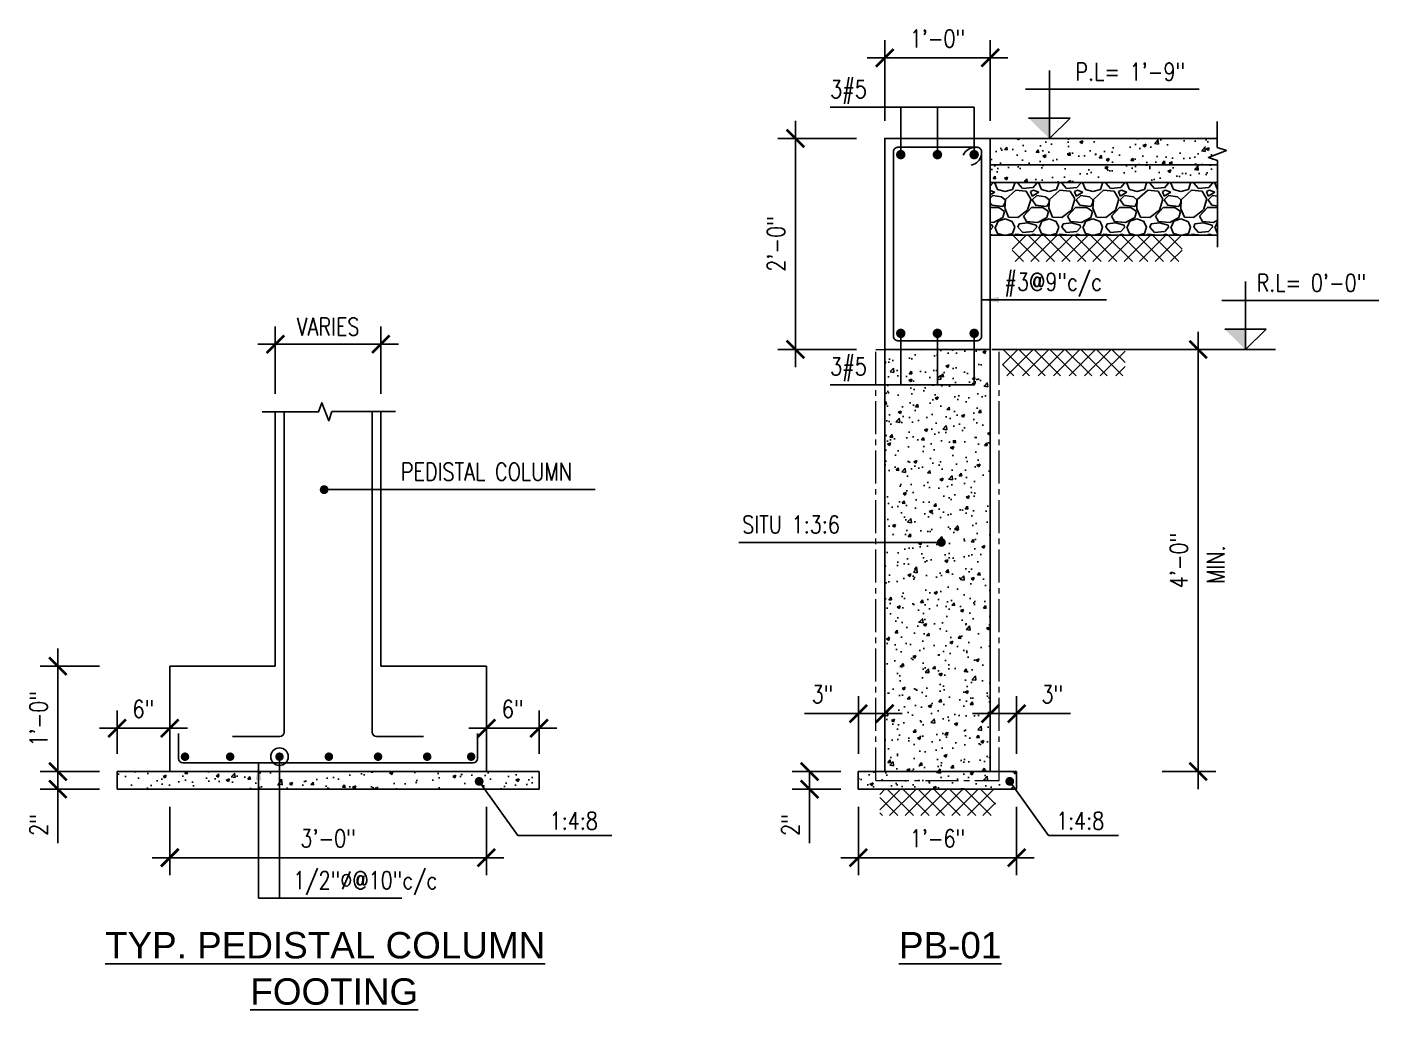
# Model space of a CAD drawing. Header units: inches. Extents: x 58342 to 61343, y 11242 to 14225.
# Drawn here: x 58342.4 to 58496.2, y 14074.5 to 14186.2 of the extents above; entities that cross this region are included whole.
import ezdxf

# ---------------------------------------------------------------- set-up
doc = ezdxf.new("R2010")
doc.units = ezdxf.units.IN
doc.header["$MEASUREMENT"] = 0
doc.header["$PDMODE"] = 3
doc.linetypes.add('CENTER2', pattern=[1.125, 0.75, -0.125, 0.125, -0.125])
for name, color, linetype in [('A-TEXT-P', 242, 'Continuous'), ('BOTT. BAR', 5, 'Continuous'), ('BREAK', 1, 'Continuous'), ('CC LINES', 2, 'Continuous'), ('DIM', 2, 'Continuous'), ('DOT', 2, 'Continuous'), ('H', 1, 'Continuous'), ('HATCH', 253, 'Continuous'), ('P-BEAM', 3, 'Continuous'), ('SEC', 3, 'Continuous'), ('TEXT2', 3, 'Continuous'), ('WALL', 3, 'Continuous')]:
    doc.layers.add(name, color=color, linetype=linetype)
doc.layers.add('GD', color=1, linetype='Continuous', lineweight=9)
doc.styles.add('16 scale', font='arial.ttf')
doc.styles.add('DIM 1_2 (A)', font='simplex.shx', dxfattribs={"width": 0.8})
doc.styles.add('DIM 3_8 (A)', font='simplex.shx', dxfattribs={"width": 0.8})
doc.dimstyles.new('DIM 1_2 (A)', dxfattribs={"dimtxt": 2, "dimasz": 2, "dimexe": 2, "dimexo": 2, "dimgap": 1, "dimtad": 1, "dimdec": 1, "dimzin": 3, "dimdsep": 46, "dimlunit": 4, "dimtxsty": 'DIM 1_2 (A)', "dimblk": 'ARCHTICK', "dimcen": 2, "dimdle": 2, "dimclrd": 2, "dimclre": 2, "dimclrt": 3, "dimadec": 0, "dimazin": 2, "dimtfac": 1, "dimtdec": 1, "dimtofl": 0, "dimtmove": 0, "dimatfit": 3, "dimfxl": 0, "dimtolj": 1, "dimtzin": 0, "dimlwd": -1, "dimlwe": -1, "dimarcsym": 0})

# ---------------------------------------------------------------- blocks, each defined once
blk = doc.blocks.new('_ARCHTICK')
at = {"color": 0, "linetype": 'ByBlock', "const_width": 0.15}
blk.add_lwpolyline([(-0.5, -0.5), (0.5, 0.5)], dxfattribs=at)
blk = doc.blocks.new('*D1098')
at = {"layer": 'DEFPOINTS', "color": 0, "transparency": 16777216}
for p in [(58431.43, 14101.56), (58436.97, 14101.56), (58436.97, 14099.56)]:
    blk.add_point(p, dxfattribs=at)
at = {"layer": 'DIM', "color": 2, "transparency": 16777216}
for p, q in [((58434.97, 14101.56), (58429.43, 14101.56)), ((58431.43, 14101.56), (58431.43, 14097.56)), ((58434.97, 14099.56), (58429.43, 14099.56)), ((58431.43, 14099.56), (58431.43, 14093.42))]:
    blk.add_line(p, q, dxfattribs=at)
at = {"layer": 'DIM', "color": 2, "transparency": 16777216, "xscale": 2, "yscale": 2, "zscale": 2}
for p, rotation in [((58431.43, 14101.56), 90), ((58431.43, 14099.56), 270)]:
    blk.add_blockref('_ARCHTICK', p, dxfattribs=dict(at, rotation=rotation))
at = {"layer": 'DIM', "color": 3, "transparency": 16777216, "insert": (58429.24, 14095.49), "char_height": 2, "attachment_point": 5, "rotation": 90, "style": 'DIM 1_2 (A)'}
blk.add_mtext('\\A1;2"', dxfattribs=at)
blk = doc.blocks.new('*D1095')
at = {"layer": 'DEFPOINTS', "color": 0, "transparency": 16777216}
for p in [(58450.14, 14149.56), (58475.61, 14149.56), (58469.52, 14101.56)]:
    blk.add_point(p, dxfattribs=at)
at = {"layer": 'DIM', "color": 2, "transparency": 16777216}
for p, q in [((58475.61, 14099.56), (58475.61, 14151.56)), ((58452.14, 14149.56), (58477.61, 14149.56)), ((58471.52, 14101.56), (58477.61, 14101.56))]:
    blk.add_line(p, q, dxfattribs=at)
at = {"layer": 'DIM', "color": 2, "transparency": 16777216, "xscale": 2, "yscale": 2, "zscale": 2}
for p, rotation in [((58475.61, 14149.56), 90), ((58475.61, 14101.56), 270)]:
    blk.add_blockref('_ARCHTICK', p, dxfattribs=dict(at, rotation=rotation))
at = {"layer": 'DIM', "color": 3, "transparency": 16777216, "insert": (58473.42, 14125.56), "char_height": 2, "attachment_point": 5, "rotation": 90, "style": 'DIM 1_2 (A)'}
blk.add_mtext('\\A1;4\'-0"', dxfattribs=at)
blk = doc.blocks.new('*D1099')
at = {"layer": 'DEFPOINTS', "color": 0, "transparency": 16777216}
for p in [(58436.97, 14108.15), (58436.97, 14101.56), (58439.97, 14101.56)]:
    blk.add_point(p, dxfattribs=at)
at = {"layer": 'DIM', "color": 2, "transparency": 16777216}
for p, q in [((58436.97, 14103.56), (58436.97, 14110.15)), ((58439.97, 14103.56), (58439.97, 14110.15)), ((58436.97, 14108.15), (58430.83, 14108.15)), ((58441.97, 14108.15), (58436.97, 14108.15))]:
    blk.add_line(p, q, dxfattribs=at)
at = {"layer": 'DIM', "color": 2, "transparency": 16777216, "xscale": 2, "yscale": 2, "zscale": 2, "rotation": 180}
blk.add_blockref('_ARCHTICK', (58436.97, 14108.15), dxfattribs=at)
at = {"layer": 'DIM', "color": 2, "transparency": 16777216, "xscale": 2, "yscale": 2, "zscale": 2}
blk.add_blockref('_ARCHTICK', (58439.97, 14108.15), dxfattribs=at)
at = {"layer": 'DIM', "color": 3, "transparency": 16777216, "insert": (58432.9, 14110.34), "char_height": 2, "attachment_point": 5, "style": 'DIM 1_2 (A)'}
blk.add_mtext('\\A1;3"', dxfattribs=at)
blk = doc.blocks.new('*D1100')
at = {"layer": 'DEFPOINTS', "color": 0, "transparency": 16777216}
for p in [(58454.97, 14108.15), (58451.97, 14101.56), (58454.97, 14101.56)]:
    blk.add_point(p, dxfattribs=at)
at = {"layer": 'DIM', "color": 2, "transparency": 16777216}
for p, q in [((58451.97, 14103.56), (58451.97, 14110.15)), ((58454.97, 14103.56), (58454.97, 14110.15)), ((58449.97, 14108.15), (58454.97, 14108.15)), ((58454.97, 14108.15), (58461.1, 14108.15))]:
    blk.add_line(p, q, dxfattribs=at)
at = {"layer": 'DIM', "color": 2, "transparency": 16777216, "xscale": 2, "yscale": 2, "zscale": 2, "rotation": 180}
blk.add_blockref('_ARCHTICK', (58451.97, 14108.15), dxfattribs=at)
at = {"layer": 'DIM', "color": 2, "transparency": 16777216, "xscale": 2, "yscale": 2, "zscale": 2}
blk.add_blockref('_ARCHTICK', (58454.97, 14108.15), dxfattribs=at)
at = {"layer": 'DIM', "color": 3, "transparency": 16777216, "insert": (58459.03, 14110.34), "char_height": 2, "attachment_point": 5, "style": 'DIM 1_2 (A)'}
blk.add_mtext('\\A1;3"', dxfattribs=at)
blk = doc.blocks.new('*D1097')
at = {"layer": 'DEFPOINTS', "color": 0, "transparency": 16777216}
for p in [(58439.97, 14182.73), (58439.97, 14173.56), (58451.97, 14173.56)]:
    blk.add_point(p, dxfattribs=at)
at = {"layer": 'DIM', "color": 2, "transparency": 16777216}
for p, q in [((58439.97, 14175.56), (58439.97, 14184.73)), ((58451.97, 14175.56), (58451.97, 14184.73)), ((58453.97, 14182.73), (58437.97, 14182.73))]:
    blk.add_line(p, q, dxfattribs=at)
at = {"layer": 'DIM', "color": 2, "transparency": 16777216, "xscale": 2, "yscale": 2, "zscale": 2, "rotation": 180}
blk.add_blockref('_ARCHTICK', (58439.97, 14182.73), dxfattribs=at)
at = {"layer": 'DIM', "color": 2, "transparency": 16777216, "xscale": 2, "yscale": 2, "zscale": 2}
blk.add_blockref('_ARCHTICK', (58451.97, 14182.73), dxfattribs=at)
at = {"layer": 'DIM', "color": 3, "transparency": 16777216, "insert": (58445.97, 14184.92), "char_height": 2, "attachment_point": 5, "style": 'DIM 1_2 (A)'}
blk.add_mtext('\\A1;1\'-0"', dxfattribs=at)
blk = doc.blocks.new('*D1094')
at = {"layer": 'DEFPOINTS', "color": 0, "transparency": 16777216}
for p in [(58438.76, 14173.56), (58429.81, 14149.56), (58438.76, 14149.56)]:
    blk.add_point(p, dxfattribs=at)
at = {"layer": 'DIM', "color": 2, "transparency": 16777216}
for p, q in [((58429.81, 14175.56), (58429.81, 14147.56)), ((58436.76, 14173.56), (58427.81, 14173.56)), ((58436.76, 14149.56), (58427.81, 14149.56))]:
    blk.add_line(p, q, dxfattribs=at)
at = {"layer": 'DIM', "color": 2, "transparency": 16777216, "xscale": 2, "yscale": 2, "zscale": 2}
for p, rotation in [((58429.81, 14173.56), 90), ((58429.81, 14149.56), 270)]:
    blk.add_blockref('_ARCHTICK', p, dxfattribs=dict(at, rotation=rotation))
at = {"layer": 'DIM', "color": 3, "transparency": 16777216, "insert": (58427.62, 14161.56), "char_height": 2, "attachment_point": 5, "rotation": 90, "style": 'DIM 1_2 (A)'}
blk.add_mtext('\\A1;2\'-0"', dxfattribs=at)
blk = doc.blocks.new('*D1096')
at = {"layer": 'DEFPOINTS', "color": 0, "transparency": 16777216}
for p in [(58436.97, 14099.56), (58454.97, 14099.56), (58454.97, 14091.77)]:
    blk.add_point(p, dxfattribs=at)
at = {"layer": 'DIM', "color": 2, "transparency": 16777216}
for p, q in [((58436.97, 14097.56), (58436.97, 14089.77)), ((58454.97, 14097.56), (58454.97, 14089.77)), ((58434.97, 14091.77), (58456.97, 14091.77))]:
    blk.add_line(p, q, dxfattribs=at)
at = {"layer": 'DIM', "color": 2, "transparency": 16777216, "xscale": 2, "yscale": 2, "zscale": 2, "rotation": 180}
blk.add_blockref('_ARCHTICK', (58436.97, 14091.77), dxfattribs=at)
at = {"layer": 'DIM', "color": 2, "transparency": 16777216, "xscale": 2, "yscale": 2, "zscale": 2}
blk.add_blockref('_ARCHTICK', (58454.97, 14091.77), dxfattribs=at)
at = {"layer": 'DIM', "color": 3, "transparency": 16777216, "insert": (58445.97, 14093.96), "char_height": 2, "attachment_point": 5, "style": 'DIM 1_2 (A)'}
blk.add_mtext('\\A1;1\'-6"', dxfattribs=at)
blk = doc.blocks.new('*D1120')
at = {"layer": 'DEFPOINTS', "color": 0, "transparency": 16777216}
for p in [(58345.94, 14101.56), (58352.67, 14101.56), (58352.67, 14099.56)]:
    blk.add_point(p, dxfattribs=at)
at = {"layer": 'DIM', "color": 2, "transparency": 16777216}
for p, q in [((58350.67, 14101.56), (58343.94, 14101.56)), ((58345.94, 14101.56), (58345.94, 14097.56)), ((58350.67, 14099.56), (58343.94, 14099.56)), ((58345.94, 14099.56), (58345.94, 14093.42))]:
    blk.add_line(p, q, dxfattribs=at)
at = {"layer": 'DIM', "color": 2, "transparency": 16777216, "xscale": 2, "yscale": 2, "zscale": 2}
for p, rotation in [((58345.94, 14101.56), 90), ((58345.94, 14099.56), 270)]:
    blk.add_blockref('_ARCHTICK', p, dxfattribs=dict(at, rotation=rotation))
at = {"layer": 'DIM', "color": 3, "transparency": 16777216, "insert": (58343.75, 14095.49), "char_height": 2, "attachment_point": 5, "rotation": 90, "style": 'DIM 1_2 (A)'}
blk.add_mtext('\\A1;2"', dxfattribs=at)
blk = doc.blocks.new('*D1116')
at = {"layer": 'DEFPOINTS', "color": 0, "transparency": 16777216}
for p in [(58345.94, 14113.56), (58352.67, 14113.56), (58352.67, 14101.56)]:
    blk.add_point(p, dxfattribs=at)
at = {"layer": 'DIM', "color": 2, "transparency": 16777216}
for p, q in [((58345.94, 14099.56), (58345.94, 14115.56)), ((58350.67, 14113.56), (58343.94, 14113.56)), ((58350.67, 14101.56), (58343.94, 14101.56))]:
    blk.add_line(p, q, dxfattribs=at)
at = {"layer": 'DIM', "color": 2, "transparency": 16777216, "xscale": 2, "yscale": 2, "zscale": 2}
for p, rotation in [((58345.94, 14113.56), 90), ((58345.94, 14101.56), 270)]:
    blk.add_blockref('_ARCHTICK', p, dxfattribs=dict(at, rotation=rotation))
at = {"layer": 'DIM', "color": 3, "transparency": 16777216, "insert": (58343.75, 14107.56), "char_height": 2, "attachment_point": 5, "rotation": 90, "style": 'DIM 1_2 (A)'}
blk.add_mtext('\\A1;1\'-0"', dxfattribs=at)
blk = doc.blocks.new('*D1117')
at = {"layer": 'DEFPOINTS', "color": 0, "transparency": 16777216}
for p in [(58370.67, 14150.16), (58370.67, 14142.5), (58382.67, 14142.5)]:
    blk.add_point(p, dxfattribs=at)
at = {"layer": 'DIM', "color": 2, "transparency": 16777216}
for p, q in [((58370.67, 14144.5), (58370.67, 14152.16)), ((58382.67, 14144.5), (58382.67, 14152.16)), ((58384.67, 14150.16), (58368.67, 14150.16))]:
    blk.add_line(p, q, dxfattribs=at)
at = {"layer": 'DIM', "color": 2, "transparency": 16777216, "xscale": 2, "yscale": 2, "zscale": 2, "rotation": 180}
blk.add_blockref('_ARCHTICK', (58370.67, 14150.16), dxfattribs=at)
at = {"layer": 'DIM', "color": 2, "transparency": 16777216, "xscale": 2, "yscale": 2, "zscale": 2}
blk.add_blockref('_ARCHTICK', (58382.67, 14150.16), dxfattribs=at)
at = {"layer": 'DIM', "color": 3, "transparency": 16777216, "insert": (58376.67, 14152.16), "char_height": 2, "attachment_point": 5, "style": 'DIM 1_2 (A)'}
blk.add_mtext('\\A1;VARIES', dxfattribs=at)
blk = doc.blocks.new('*D1118')
at = {"layer": 'DEFPOINTS', "color": 0, "transparency": 16777216}
for p in [(58352.67, 14106.49), (58352.67, 14101.56), (58358.67, 14101.56)]:
    blk.add_point(p, dxfattribs=at)
at = {"layer": 'DIM', "color": 2, "transparency": 16777216}
for p, q in [((58352.67, 14103.56), (58352.67, 14108.49)), ((58358.67, 14103.56), (58358.67, 14108.49)), ((58360.67, 14106.49), (58350.67, 14106.49))]:
    blk.add_line(p, q, dxfattribs=at)
at = {"layer": 'DIM', "color": 2, "transparency": 16777216, "xscale": 2, "yscale": 2, "zscale": 2, "rotation": 180}
blk.add_blockref('_ARCHTICK', (58352.67, 14106.49), dxfattribs=at)
at = {"layer": 'DIM', "color": 2, "transparency": 16777216, "xscale": 2, "yscale": 2, "zscale": 2}
blk.add_blockref('_ARCHTICK', (58358.67, 14106.49), dxfattribs=at)
at = {"layer": 'DIM', "color": 3, "transparency": 16777216, "insert": (58355.67, 14108.68), "char_height": 2, "attachment_point": 5, "style": 'DIM 1_2 (A)'}
blk.add_mtext('\\A1;6"', dxfattribs=at)
blk = doc.blocks.new('*D1119')
at = {"layer": 'DEFPOINTS', "color": 0, "transparency": 16777216}
for p in [(58400.67, 14106.49), (58394.67, 14101.56), (58400.67, 14101.56)]:
    blk.add_point(p, dxfattribs=at)
at = {"layer": 'DIM', "color": 2, "transparency": 16777216}
for p, q in [((58394.67, 14103.56), (58394.67, 14108.49)), ((58400.67, 14103.56), (58400.67, 14108.49)), ((58392.67, 14106.49), (58402.67, 14106.49))]:
    blk.add_line(p, q, dxfattribs=at)
at = {"layer": 'DIM', "color": 2, "transparency": 16777216, "xscale": 2, "yscale": 2, "zscale": 2, "rotation": 180}
blk.add_blockref('_ARCHTICK', (58394.67, 14106.49), dxfattribs=at)
at = {"layer": 'DIM', "color": 2, "transparency": 16777216, "xscale": 2, "yscale": 2, "zscale": 2}
blk.add_blockref('_ARCHTICK', (58400.67, 14106.49), dxfattribs=at)
at = {"layer": 'DIM', "color": 3, "transparency": 16777216, "insert": (58397.67, 14108.68), "char_height": 2, "attachment_point": 5, "style": 'DIM 1_2 (A)'}
blk.add_mtext('\\A1;6"', dxfattribs=at)
blk = doc.blocks.new('*D1121')
at = {"layer": 'DEFPOINTS', "color": 0, "transparency": 16777216}
for p in [(58358.67, 14099.56), (58394.67, 14099.56), (58394.67, 14091.77)]:
    blk.add_point(p, dxfattribs=at)
at = {"layer": 'DIM', "color": 2, "transparency": 16777216}
for p, q in [((58358.67, 14097.56), (58358.67, 14089.77)), ((58394.67, 14097.56), (58394.67, 14089.77)), ((58356.67, 14091.77), (58396.67, 14091.77))]:
    blk.add_line(p, q, dxfattribs=at)
at = {"layer": 'DIM', "color": 2, "transparency": 16777216, "xscale": 2, "yscale": 2, "zscale": 2, "rotation": 180}
blk.add_blockref('_ARCHTICK', (58358.67, 14091.77), dxfattribs=at)
at = {"layer": 'DIM', "color": 2, "transparency": 16777216, "xscale": 2, "yscale": 2, "zscale": 2}
blk.add_blockref('_ARCHTICK', (58394.67, 14091.77), dxfattribs=at)
at = {"layer": 'DIM', "color": 3, "transparency": 16777216, "insert": (58376.67, 14093.96), "char_height": 2, "attachment_point": 5, "style": 'DIM 1_2 (A)'}
blk.add_mtext('\\A1;3\'-0"', dxfattribs=at)

msp = doc.modelspace()

# ---------------------------------------------------------------- hatches: boundary and pattern name
at = {"layer": 'H'}
h = msp.add_hatch(dxfattribs=at)
h.set_pattern_fill('GRAVEL', color=256, scale=5, style=0)
h.set_pattern_definition([(228.0127875, (-140097.77797, 36153.43258), (-40, -45), [0.67268, -66.59544024]), (184.96974073, (-140098.22797, 36152.93258), (60, 5), [1.15434, -114.2796238]), (132.51044708, (-140099.37797, 36152.83258), (50, -55), [0.81394, -80.58016298]), (267.273689, (-140101.32797, 36151.58258), (5, 100), [1.05119, -104.06779021]), (292.83365418, (-140101.37797, 36150.53258), (-25, 60), [1.030775, -102.04686564]), (357.273689, (-140100.97797, 36149.58258), (-100, 5), [1.05119, -104.06779021]), (37.69424047, (-140099.92797, 36149.53258), (-65, -50), [1.390145, -137.62424274]), (72.25532837, (-140098.82797, 36150.38258), (35, 110), [1.31244, -129.93160748]), (121.42956562, (-140098.42797, 36151.63258), (-40, 65), [1.05475, -104.42036555]), (175.2363583, (-140098.97797, 36152.53258), (55, -5), [1.20416, -59.0038129]), (222.3974378, (-140100.17797, 36152.63258), (-60, -55), [1.55724, -154.16687502]), (138.81407483, (-140096.37797, 36151.5326), (-35, 30), [0.531505, -52.61922406]), (171.46923439, (-140096.77797, 36151.88258), (65, -10), [1.011185, -100.10755708]), (225, (-140097.778, 36152.0326), (-6e-16, -5), [0.707105, -6.36396281]), (203.1985905, (-140098.128, 36152.6326), (25, 10), [0.38079, -37.69807553]), (291.8014095, (-140098.478, 36152.4826), (-5, 15), [0.538515, -26.38730904]), (30.96375653, (-140098.278, 36151.9826), (15, 10), [0.874645, -28.28011447]), (161.5650512, (-140097.528, 36152.4326), (10, -5), [0.632455, -15.1789333]), (16.38954033, (-140101.37797, 36152.48258), (50, 15), [0.886, -87.71422573]), (70.34617594, (-140100.52797, 36152.73258), (-20, -55), [0.743305, -73.58703874]), (293.1985905, (-140097.528, 36153.4326), (-10, 25), [0.761575, -37.31729053]), (343.61045967, (-140097.22797, 36152.73258), (-50, 15), [0.886, -87.71422573]), (339.44395478, (-140101.37797, 36149.3826), (-25, 10), [0.8544, -41.86561873]), (294.77514057, (-140100.57797, 36149.08258), (-25, 55), [0.71589, -70.87321532]), (66.8014095, (-140097.478, 36148.4326), (10, 25), [0.761575, -37.31729053]), (17.35402464, (-140097.17797, 36149.13258), (-65, -20), [0.838155, -82.97711807]), (69.44395478, (-140099.92797, 36148.4326), (-10, -25), [0.4272, -42.29281873]), (101.3099325, (-140097.778, 36148.4326), (-5, 20), [0.25495, -25.24014757]), (165.9637565, (-140097.828, 36148.6826), (15, -5), [1.030775, -19.58475313]), (186.00900596, (-140098.82797, 36148.93258), (50, 5), [0.95525, -94.56961587]), (303.6900675, (-140098.278, 36151.5326), (-5, 10), [0.72111, -17.30664638]), (353.15722659, (-140097.87797, 36150.93258), (85, -10), [1.25897, -124.63781312]), (60.9453959, (-140096.62797, 36150.7826), (-20, -35), [0.51478, -50.9633707]), (90, (-140096.378, 36151.2326), (-5, 5), [0.3, -4.7]), (120.25643716, (-140098.92797, 36149.08258), (20, -35), [0.69462, -68.76759995]), (48.0127875, (-140099.27797, 36149.68258), (40, 45), [1.34536, -65.92276024]), (0, (-140098.378, 36150.6826), (5, 5), [1.3, -3.7]), (325.30484647, (-140097.07797, 36150.68258), (50, -35), [0.79057, -78.2663715]), (254.0546041, (-140096.428, 36150.2326), (-5, -20), [0.72801, -35.67253945]), (207.64597536, (-140096.62797, 36149.53258), (-95, -50), [1.185325, -117.34737091]), (175.42607874, (-140097.67797, 36148.98258), (-65, 5), [1.253995, -124.14536704])])
h.paths.add_polyline_path([(58477.8197127, 14168.5572953), (58451.9676072, 14168.5572953), (58451.9676072, 14162.5572953), (58477.8197839, 14162.5572953)])
at = {"layer": 'HATCH', "ltscale": 0.2}
h = msp.add_hatch(dxfattribs=at)
h.set_pattern_fill('AR-CONC', color=256, scale=0.5, style=0)
h.set_pattern_definition([(50, (-140101.378, 36150.4326), (3.586300913, -0.313760675), [0.375, -4.125]), (355, (-140101.378, 36150.4326), (-0.69375667, 3.76096067), [0.3, -3.3]), (100.4514445, (-140101.079, 36150.4064), (2.892544234, 3.447199955), [0.31870096, -3.50571056]), (46.1842, (-140101.378, 36151.4326), (5.33620665, -0.8275964), [0.5625, -6.1875]), (96.6356355, (-140100.9333, 36151.3636), (4.67330973, 4.870593), [0.47805171, -5.2585688]), (351.184164, (-140101.378, 36151.4326), (4.67330973, 4.870593), [0.45, -4.95]), (21, (-140100.878, 36151.1826), (2.98453526, -2.013094453), [0.375, -4.125]), (326, (-140100.878, 36151.1826), (1.21657666, 3.625750225), [0.3, -3.3]), (71.4514447, (-140100.6293, 36151.0148), (4.201111884, 1.612655764), [0.31870095, -3.50571056]), (37.5, (-140101.378, 36150.4326), (0.0607992766, 1.664469269), [0, -3.26, 0, -3.35, 0, -3.3125]), (7.5, (-140101.378, 36150.4326), (1.315347687, 1.97205856), [0, -1.91, 0, -3.185, 0, -1.2625]), (327.5, (-140102.493, 36150.4326), (2.669112181, -0.112774359), [0, -1.25, 0, -3.9, 0, -5.175]), (317.5, (-140102.993, 36150.4326), (2.915930847, 0.500524912), [0, -1.625, 0, -2.59, 0, -3.675])])
h.paths.add_polyline_path([(58477.7884638, 14172.5370744), (58477.7884466, 14173.5572953), (58451.9676072, 14173.5572953), (58451.9676072, 14170.5572953), (58477.8197127, 14170.5572953), (58477.819707, 14171.0373999), (58476.7818157, 14171.3908585), (58478.8263551, 14172.1836158)])
h = msp.add_hatch(dxfattribs=at)
h.set_pattern_fill('AR-CONC', color=256, scale=0.5, style=0)
h.set_pattern_definition([(50, (-308.2705, 42.6028), (3.58630091, -0.31376067), [0.375, -4.125]), (355, (-308.2705, 42.6028), (-0.69375667, 3.76096067), [0.3, -3.3]), (100.4514445, (-307.9717, 42.5766), (2.89254423, 3.44719995), [0.31870096, -3.50571056]), (46.1842, (-308.2705, 43.603), (5.33620665, -0.8275964), [0.5625, -6.1875]), (96.635635, (-307.826, 43.534), (4.67330973, 4.870593), [0.4780517, -5.2585688]), (351.184164, (-308.2705, 43.603), (4.6733097, 4.870593), [0.45, -4.95]), (21, (-307.7705, 43.3528), (2.98453526, -2.01309445), [0.375, -4.125]), (326, (-307.7705, 43.3528), (1.21657666, 3.62575023), [0.3, -3.3]), (71.451445, (-307.5218, 43.185), (4.20111188, 1.61265576), [0.31870095, -3.50571056]), (37.5, (-308.2705, 42.6028), (0.060799277, 1.66446927), [0, -3.26, 0, -3.35, 0, -3.3125]), (7.5, (-308.2705, 42.6028), (1.315347687, 1.97205856), [0, -1.91, 0, -3.185, 0, -1.2625]), (327.5, (-309.3855, 42.6028), (2.66911218, -0.11277436), [0, -1.25, 0, -3.9, 0, -5.175]), (317.5, (-309.8855, 42.6028), (2.91593085, 0.50052491), [0, -1.625, 0, -2.59, 0, -3.675])])
h.paths.add_polyline_path([(58477.8197127, 14170.5572953), (58451.9676072, 14170.5572953), (58451.9676072, 14168.5572953), (58477.8197364, 14168.5572953)])
at = {"layer": 'HATCH'}
h = msp.add_hatch(dxfattribs=at)
h.set_pattern_fill('ANSI31', color=256, scale=10, style=0)
h.set_pattern_definition([(45, (57113.5897, 12883.7448), (-0.8838835, 0.8838835), [])])
h.paths.add_polyline_path([(58473.777161, 14162.5572953), (58454.464661, 14162.5572953), (58454.464661, 14159.5572953), (58473.777161, 14159.5572953)])
h = msp.add_hatch(dxfattribs=at)
h.set_pattern_fill('ANSI31', color=256, scale=10, style=0)
h.set_pattern_definition([(135, (59814.6522, 12883.7448), (0.8838835, 0.8838835), [])])
h.paths.add_polyline_path([(58454.464661, 14162.5572953), (58473.777161, 14162.5572953), (58473.777161, 14159.5572953), (58454.464661, 14159.5572953)])
at = {"layer": 'HATCH', "ltscale": 0.2}
h = msp.add_hatch(dxfattribs=at)
h.set_pattern_fill('AR-CONC', color=256, scale=0.5, style=0)
h.set_pattern_definition([(50, (0, 0), (3.58630091, -0.31376067), [0.375, -4.125]), (355, (0, 0), (-0.69375667, 3.76096067), [0.3, -3.3]), (100.4514445, (0.299, -0.026), (2.89254423, 3.44719995), [0.31870096, -3.50571056]), (46.1842, (0, 1), (5.33620665, -0.8275964), [0.5625, -6.1875]), (96.635635, (0.4447, 0.931), (4.67330973, 4.870593), [0.4780517, -5.2585688]), (351.184164, (0, 1), (4.6733097, 4.870593), [0.45, -4.95]), (21, (0.5, 0.75), (2.98453526, -2.01309445), [0.375, -4.125]), (326, (0.5, 0.75), (1.21657666, 3.62575023), [0.3, -3.3]), (71.451445, (0.7487, 0.5822), (4.20111188, 1.61265576), [0.31870095, -3.50571056]), (37.5, (0, 0), (0.060799277, 1.66446927), [0, -3.26, 0, -3.35, 0, -3.3125]), (7.5, (0, 0), (1.315347687, 1.97205856), [0, -1.91, 0, -3.185, 0, -1.2625]), (327.5, (-1.115, 0), (2.66911218, -0.11277436), [0, -1.25, 0, -3.9, 0, -5.175]), (317.5, (-1.615, 0), (2.91593085, 0.50052491), [0, -1.625, 0, -2.59, 0, -3.675])])
h.paths.add_polyline_path([(58451.9676072, 14149.5572953), (58450.1417506, 14149.5572953), (58450.1417506, 14145.549492), (58439.9676072, 14145.549492), (58439.9676072, 14101.5572953), (58451.9676072, 14101.5572953)])
h.paths.add_polyline_path([(58450.1417506, 14149.5572953), (58445.9676072, 14149.5572953), (58445.9676072, 14145.549492), (58450.1417506, 14145.549492)], flags=17)
h.paths.add_polyline_path([(58445.9676072, 14149.5572953), (58441.7934638, 14149.5572953), (58441.7934638, 14145.549492), (58445.9676072, 14145.549492)], flags=17)
h.paths.add_polyline_path([(58441.7934638, 14149.5572953), (58439.9676072, 14149.5572953), (58439.9676072, 14145.549492), (58441.7934638, 14145.549492)], flags=17)
h.paths.add_polyline_path([(58454.9676072, 14101.5572953), (58452.9676072, 14101.5572953), (58452.9676072, 14100.5572953), (58438.9676072, 14100.5572953), (58438.9676072, 14101.5572953), (58436.9676072, 14101.5572953), (58436.9676072, 14099.5572953), (58454.9676072, 14099.5572953)])
h.paths.add_polyline_path([(58452.9676072, 14101.5572953), (58438.9676072, 14101.5572953), (58438.9676072, 14100.5572953), (58452.9676072, 14100.5572953)], flags=17)
at = {"layer": 'HATCH'}
h = msp.add_hatch(dxfattribs=at)
h.set_pattern_fill('ANSI31', color=256, scale=10, style=0)
h.set_pattern_definition([(135, (59813.5654, 12870.7448), (0.8838835, 0.8838835), [])])
h.paths.add_polyline_path([(58453.3779004, 14149.5572953), (58467.3012938, 14149.5572953), (58467.3012938, 14146.5572953), (58453.3779004, 14146.5572953)])
h = msp.add_hatch(dxfattribs=at)
h.set_pattern_fill('ANSI31', color=256, scale=10, style=0)
h.paths.add_polyline_path([(58467.3012938, 14149.5572953), (58453.3779004, 14149.5572953), (58453.3779004, 14146.5572953), (58467.3012938, 14146.5572953)])
at = {"layer": 'HATCH', "ltscale": 0.2}
h = msp.add_hatch(dxfattribs=at)
h.set_pattern_fill('AR-CONC', color=256, scale=0.5, style=0)
h.set_pattern_definition([(50, (-263.674, 0), (3.58630091, -0.31376067), [0.375, -4.125]), (355, (-263.674, 0), (-0.69375667, 3.76096067), [0.3, -3.3]), (100.4514445, (-263.375, -0.026), (2.89254423, 3.44719995), [0.31870096, -3.50571056]), (46.1842, (-263.674, 1), (5.33620665, -0.8275964), [0.5625, -6.1875]), (96.635635, (-263.229, 0.931), (4.67330973, 4.870593), [0.4780517, -5.2585688]), (351.184164, (-263.674, 1), (4.6733097, 4.870593), [0.45, -4.95]), (21, (-263.174, 0.75), (2.98453526, -2.01309445), [0.375, -4.125]), (326, (-263.174, 0.75), (1.21657666, 3.62575023), [0.3, -3.3]), (71.451445, (-262.9252, 0.5822), (4.20111188, 1.61265576), [0.31870095, -3.50571056]), (37.5, (-263.6739, 0), (0.060799277, 1.66446927), [0, -3.26, 0, -3.35, 0, -3.3125]), (7.5, (-263.674, 0), (1.315347687, 1.97205856), [0, -1.91, 0, -3.185, 0, -1.2625]), (327.5, (-264.789, 0), (2.66911218, -0.11277436), [0, -1.25, 0, -3.9, 0, -5.175]), (317.5, (-265.289, 0), (2.91593085, 0.50052491), [0, -1.625, 0, -2.59, 0, -3.675])])
h.paths.add_polyline_path([(58400.6692488, 14101.5572953), (58352.6692488, 14101.5572953), (58352.6692488, 14099.5572953), (58400.6692488, 14099.5572953)])
at = {"layer": 'HATCH'}
h = msp.add_hatch(dxfattribs=at)
h.set_pattern_fill('ANSI31', color=256, scale=10, style=0)
h.set_pattern_definition([(135, (59796.8394, 12820.7448), (0.8838835, 0.8838835), [])])
h.paths.add_polyline_path([(58439.4099051, 14099.5572953), (58452.5697662, 14099.5572953), (58452.5697662, 14096.5572953), (58439.4099051, 14096.5572953)])
h = msp.add_hatch(dxfattribs=at)
h.set_pattern_fill('ANSI31', color=256, scale=10, style=0)
h.set_pattern_definition([(45, (57095.7769, 12820.7448), (-0.8838835, 0.8838835), [])])
h.paths.add_polyline_path([(58452.5697662, 14099.5572953), (58439.4099051, 14099.5572953), (58439.4099051, 14096.5572953), (58452.5697662, 14096.5572953)])
at = {"layer": 'SEC'}
for points in [[(58458.6897255, 14173.5572953), (58458.6897255, 14175.85586), (58456.3304802, 14175.85586)], [(58481.003742, 14149.5572953), (58481.003742, 14151.85586), (58478.6444967, 14151.85586)]]:
    msp.add_hatch(color=2, dxfattribs=at).paths.add_polyline_path(points)

# ---------------------------------------------------------------- linework, layer by layer
at = {"layer": 'BOTT. BAR'}
for p, q in [((58371.6775462, 14142.4703401), (58371.6775462, 14106.0507119)), ((58381.6775462, 14106.0507119), (58381.6775462, 14142.5017168)), ((58359.6692488, 14105.8898694), (58359.6692488, 14103.0572953)), ((58393.6692488, 14105.8898694), (58393.6692488, 14103.0572953)), ((58371.1775462, 14105.5507119), (58365.7867517, 14105.5507119)), ((58387.5344115, 14105.5507119), (58382.1775462, 14105.5507119)), ((58360.1692488, 14102.5572953), (58393.1692488, 14102.5572953))]:
    msp.add_line(p, q, dxfattribs=at)
msp.add_lwpolyline([(58441.4676072, 14150.5572953), (58450.4676072, 14150.5572953, 0.4142135624), (58450.9676072, 14151.0572953), (58450.9676072, 14172.0572953, 0.4142135624), (58450.4676072, 14172.5572953), (58441.4676072, 14172.5572953, 0.4142135624), (58440.9676072, 14172.0572953), (58440.9676072, 14151.0572953, 0.4142135624)], format="xyb", close=True, dxfattribs=at)
for centre, radius, start, end in [((58450.2238623, 14171.1032086), 1.4277197, 86.582345838, 157.630814298), ((58449.5598465, 14171.93813), 1.4277197, 279.359881933, 350.408350392), ((58371.1775462, 14106.0507119), 0.5, 270, 0), ((58382.1775462, 14106.0507119), 0.5, 180, 270), ((58360.1692488, 14103.0572953), 0.5, 180, 270), ((58393.1692488, 14103.0572953), 0.5, 270, 0)]:
    msp.add_arc(centre, radius, start, end, dxfattribs=at)
at = {"layer": 'BREAK', "linetype": 'Continuous'}
for points in [[(58477.8198145, 14161.1814339), (58477.819707, 14171.0373999), (58476.7818157, 14171.3908585), (58478.8263551, 14172.1836158), (58477.7884638, 14172.5370744), (58477.7883562, 14175.4912216)], [(58369.15881, 14142.470298), (58375.5972317, 14142.4704056), (58375.9506904, 14143.5082969), (58376.7434477, 14141.4637575), (58377.0969063, 14142.5016488), (58384.3428545, 14142.5017563)]]:
    msp.add_lwpolyline(points, dxfattribs=at)
at = {"layer": 'CC LINES', "color": 4}
for p, q in [((58439.9676072, 14101.5572953), (58439.9676072, 14149.5572953)), ((58451.9676072, 14101.5572953), (58451.9676072, 14149.5572953)), ((58370.6692488, 14113.5572953), (58370.6692488, 14142.4703233)), ((58382.6692488, 14113.5572953), (58382.6692488, 14142.5017315)), ((58358.6692488, 14113.5572953), (58358.6692488, 14101.5572953)), ((58358.6692488, 14113.5572953), (58370.6692488, 14113.5572953)), ((58382.6692488, 14113.5572953), (58394.6692488, 14113.5572953)), ((58394.6692488, 14113.5572953), (58394.6692488, 14101.5572953)), ((58352.6692488, 14101.5572953), (58400.6692488, 14101.5572953)), ((58352.6692488, 14101.5572953), (58352.6692488, 14099.5572953)), ((58400.6692488, 14101.5572953), (58400.6692488, 14099.5572953)), ((58436.9676072, 14101.5572953), (58454.9676072, 14101.5572953)), ((58436.9676072, 14101.5572953), (58436.9676072, 14099.5572953)), ((58454.9676072, 14101.5572953), (58454.9676072, 14099.5572953)), ((58352.6692488, 14099.5572953), (58400.6692488, 14099.5572953)), ((58436.9676072, 14099.5572953), (58454.9676072, 14099.5572953))]:
    msp.add_line(p, q, dxfattribs=at)
at = {"layer": 'DOT'}
for points, const_width in [([(58442.0614638, 14171.7194125, -1), (58441.5254638, 14171.7194125, -1)], 0.536), ([(58445.6996072, 14171.7194125, 1), (58446.2356072, 14171.7194125, 1)], 0.536), ([(58449.8737506, 14171.7194125, 1), (58450.4097506, 14171.7194125, 1)], 0.536), ([(58442.0614638, 14151.3951781, 1), (58441.5254638, 14151.3951781, 1)], 0.536), ([(58445.6996072, 14151.3951781, -1), (58446.2356072, 14151.3951781, -1)], 0.536), ([(58449.8737506, 14151.3951781, -1), (58450.4097506, 14151.3951781, -1)], 0.536), ([(58360.6392532, 14103.252484, 1), (58360.1568532, 14103.252484, 1)], 0.4824), ([(58365.28922, 14103.252484, -1), (58365.77162, 14103.252484, -1)], 0.4824), ([(58370.9044619, 14103.252484, -1), (58371.3868619, 14103.252484, -1)], 0.4824), ([(58376.5197039, 14103.252484, -1), (58377.0021039, 14103.252484, -1)], 0.4824), ([(58382.1102654, 14103.252484, -1), (58382.5926654, 14103.252484, -1)], 0.4824), ([(58387.700827, 14103.252484, -1), (58388.183227, 14103.252484, -1)], 0.4824), ([(58392.6992443, 14103.252484, -1), (58393.1816443, 14103.252484, -1)], 0.4824)]:
    msp.add_lwpolyline(points, format="xyb", close=True, dxfattribs=dict(at, const_width=const_width))
at = {"layer": 'GD', "color": 6, "linetype": 'CENTER2', "ltscale": 5}
for p, q in [((58438.9676072, 14100.5572953), (58438.9676072, 14149.5572953)), ((58438.9676072, 14149.5572953), (58439.9676072, 14149.5572953)), ((58452.9676072, 14100.5572953), (58452.9676072, 14149.5572953)), ((58438.9676072, 14100.5572953), (58452.9676072, 14100.5572953))]:
    msp.add_line(p, q, dxfattribs=at)
at = {"layer": 'P-BEAM', "linetype": 'ByBlock', "ltscale": 8}
msp.add_lwpolyline([(58439.9676072, 14149.5572953), (58451.9676072, 14149.5572953), (58451.9676072, 14173.5572953), (58439.9676072, 14173.5572953)], close=True, dxfattribs=at)
at = {"layer": 'SEC', "color": 2}
for p, q in [((58458.6897255, 14173.5572953), (58458.6897255, 14181.3031259)), ((58455.976577, 14179.1508878), (58475.7378359, 14179.1508878)), ((58450.1417506, 14177.1371628), (58433.7645939, 14177.1371628)), ((58441.7934638, 14171.7194125), (58441.7934638, 14177.1371628)), ((58445.9676072, 14171.7194125), (58445.9676072, 14177.1371628)), ((58450.1417506, 14171.7194125), (58450.1417506, 14177.1371628)), ((58461.0489708, 14175.85586), (58456.3304802, 14175.85586)), ((58458.6897255, 14173.5572953), (58461.0489708, 14175.85586)), ((58451.9676072, 14173.5572953), (58465.4118438, 14173.5572953)), ((58481.003742, 14149.5572953), (58481.003742, 14157.3031259)), ((58478.2905935, 14155.1508878), (58496.1748743, 14155.1508878)), ((58483.3629873, 14151.85586), (58478.6444967, 14151.85586)), ((58481.003742, 14149.5572953), (58483.3629873, 14151.85586)), ((58441.7934638, 14151.3951781), (58441.7934638, 14145.549492)), ((58445.9676072, 14151.3951781), (58445.9676072, 14145.549492)), ((58450.1417506, 14151.3951781), (58450.1417506, 14145.549492)), ((58477.6100496, 14149.5572953), (58484.3974344, 14149.5572953)), ((58450.1417506, 14145.549492), (58433.7645939, 14145.549492))]:
    msp.add_line(p, q, dxfattribs=at)
at = {"layer": 'WALL', "linetype": 'ByBlock', "ltscale": 8}
for p, q in [((58451.9676072, 14173.5572953), (58477.7884488, 14173.5572953)), ((58451.9676072, 14170.5572953), (58477.8197101, 14170.5572953)), ((58451.9676072, 14168.5572953), (58477.8197101, 14168.5572953)), ((58451.9676072, 14162.5572953), (58477.8197101, 14162.5572953))]:
    msp.add_line(p, q, dxfattribs=at)

# ---------------------------------------------------------------- texts
at = {"layer": 'A-TEXT-P', "color": 4, "char_height": 3, "width": 863.781156634, "attachment_point": 1, "style": '16 scale'}
for s, insert in [('\\A1;{\\LTYP. PEDISTAL COLUMN}', (58351.3043743, 14083.311794)), ('\\A1;{\\LPB-01}', (58441.5897724, 14083.311794)), ('\\A1;{\\LFOOTING}', (58367.8277357, 14078.0511131))]:
    msp.add_mtext(s, dxfattribs=dict(at, insert=insert))
at = {"layer": 'TEXT2', "style": 'DIM 3_8 (A)', "width": 0.8}
for s, p in [('P.L= 1\'-9"', (58461.6470838, 14180.1415908)), ('3#5', (58433.7576413, 14178.1580301)), ('#3@9"c/c', (58453.5727836, 14156.2559877)), ('R.L= 0\'-0"', (58482.2628946, 14156.1415908)), ('3#5', (58433.7576413, 14146.6299618)), ('PEDISTAL COLUMN', (58384.9465278, 14134.6594463)), ('SITU 1:3:6 ', (58423.7631234, 14128.6594463)), ('1:4:8', (58401.8610388, 14094.9567297)), ('1:4:8', (58459.4534705, 14094.9567297)), ('1/2"%%C@10"c/c', (58372.7079237, 14088.1991966))]:
    msp.add_text(s, height=2, dxfattribs=at).set_placement(p)
at = {"layer": 'TEXT2', "insert": (58477.6169817, 14125.086687), "char_height": 2, "attachment_point": 5, "rotation": 90, "style": 'DIM 3_8 (A)'}
msp.add_mtext('\\A1;MIN.', dxfattribs=at)

# ---------------------------------------------------------------- dimensions: what is measured, and where the dimension line sits
at = {"layer": 'DIM'}
for base, p1, p2, picture, middle in [((58439.9676072, 14182.727958), (58451.9676072, 14173.5572953), (58439.9676072, 14173.5572953), '*D1097', (58445.9676072, 14184.9184342)), ((58436.9676072, 14108.1462585), (58439.9676072, 14101.5572953), (58436.9676072, 14101.5572953), '*D1099', (58432.9009405, 14110.3367347)), ((58454.9676072, 14108.1462585), (58451.9676072, 14101.5572953), (58454.9676072, 14101.5572953), '*D1100', (58459.0342739, 14110.3367347)), ((58352.6692488, 14106.4853021), (58358.6692488, 14101.5572953), (58352.6692488, 14101.5572953), '*D1118', (58355.6692488, 14108.6757783)), ((58400.6692488, 14106.4853021), (58394.6692488, 14101.5572953), (58400.6692488, 14101.5572953), '*D1119', (58397.6692488, 14108.6757783)), ((58394.6692488, 14091.7736459), (58358.6692488, 14099.5572953), (58394.6692488, 14099.5572953), '*D1121', (58376.6692488, 14093.9641221)), ((58454.9676072, 14091.7736459), (58436.9676072, 14099.5572953), (58454.9676072, 14099.5572953), '*D1096', (58445.9676072, 14093.9641221))]:
    dim = msp.add_linear_dim(base=base, p1=p1, p2=p2, dimstyle='DIM 1_2 (A)', dxfattribs=at)
    dim.commit()
    dim.dimension.update_dxf_attribs({"geometry": picture, "text_midpoint": middle})
for base, p1, p2, picture, middle in [((58429.8072345, 14149.5572953), (58438.7628223, 14173.5572953), (58438.7628223, 14149.5572953), '*D1094', (58427.6167583, 14161.5572953)), ((58475.6100496, 14149.5572953), (58469.5175964, 14101.5572953), (58450.1417506, 14149.5572953), '*D1095', (58473.4195734, 14125.5572953)), ((58345.9376803, 14113.5572953), (58352.6692488, 14101.5572953), (58352.6692488, 14113.5572953), '*D1116', (58343.7472041, 14107.5572953))]:
    dim = msp.add_linear_dim(base=base, p1=p1, p2=p2, angle=90, dimstyle='DIM 1_2 (A)', dxfattribs=at)
    dim.commit()
    dim.dimension.update_dxf_attribs({"geometry": picture, "text_midpoint": middle})
dim = msp.add_linear_dim(base=(58370.6703094, 14150.1595507), p1=(58382.6703094, 14142.5017315), p2=(58370.6703094, 14142.5017315), text='VARIES', dimstyle='DIM 1_2 (A)', dxfattribs=at)
dim.commit()
dim.dimension.update_dxf_attribs({"geometry": '*D1117', "text_midpoint": (58376.6703094, 14152.1595507)})
for base, p1, p2, picture, middle in [((58345.9376803, 14101.5572953), (58352.6692488, 14099.5572953), (58352.6692488, 14101.5572953), '*D1120', (58345.9376803, 14095.4906286)), ((58431.4259575, 14101.5572953), (58436.9676072, 14099.5572953), (58436.9676072, 14101.5572953), '*D1098', (58431.4259575, 14095.4906286))]:
    dim = msp.add_linear_dim(base=base, p1=p1, p2=p2, angle=90, dimstyle='DIM 1_2 (A)', dxfattribs=at)
    dim.commit()
    dim.dimension.update_dxf_attribs({"geometry": picture, "text_midpoint": middle, "dimtype": 160})

# ---------------------------------------------------------------- leaders
for points, override in [([(58450.9676072, 14155.2183355), (58465.1979383, 14155.2183355)], {"dimasz": 2}), ([(58376.2246835, 14133.6217941), (58407.0586515, 14133.6217941)], {"dimasz": 1, "dimldrblk": 'Dot'}), ([(58446.4121725, 14127.6217941), (58423.3978523, 14127.6217941)], {"dimasz": 1, "dimldrblk": 'Dot'}), ([(58371.1456619, 14103.252484), (58371.1456619, 14087.1615443), (58385.0728586, 14087.1615443)], {"dimldrblk": 'DotBlank'}), ([(58393.8493443, 14100.4480669), (58398.2394938, 14094.3059236), (58408.9473051, 14094.3059236)], {"dimasz": 1, "dimldrblk": 'Dot'}), ([(58454.1897842, 14100.4480669), (58458.5799337, 14094.3059236), (58466.5397368, 14094.3059236)], {"dimasz": 1, "dimldrblk": 'Dot'})]:
    msp.add_leader(points, dimstyle='DIM 1_2 (A)', override=override, dxfattribs=at)
msp.add_leader([(58368.7603567, 14102.5572953), (58368.7603567, 14087.1615443), (58385.0728586, 14087.1615443)], dimstyle='DIM 1_2 (A)', dxfattribs=at)

doc.saveas('drawing.dxf')
